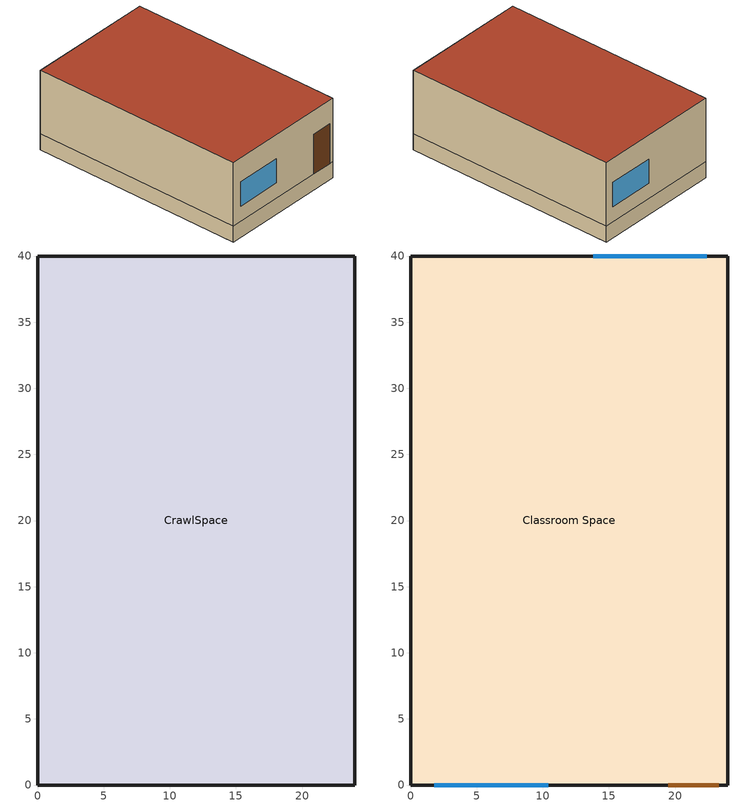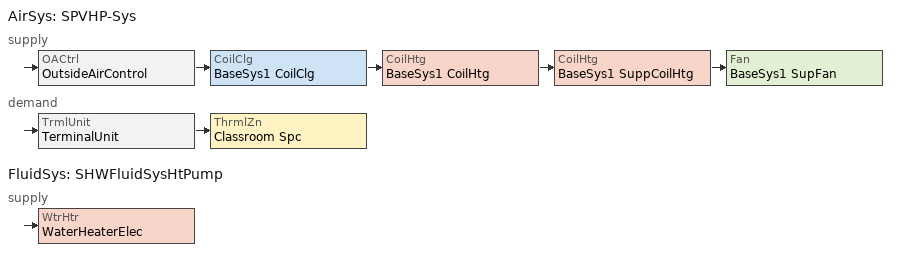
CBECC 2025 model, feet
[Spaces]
CrawlSpace
 floor ground (SlabOnOrBelowGradeF073): 0,40 24,40 24,0 0,0 z0
 wall outside (CrawlspaceWall): 24,40 0,40 0,0 24,0 24,40 z0:3
Classroom Space
 floor to CrawlSpace (InteriorFloor): 0,40 24,40 24,0 0,0 z3
 wall outside (ExteriorWall): 24,40 0,40 0,0 24,0 24,40 z3:15
 window (Operable Window): 22.4,40 13.8,40 / 1.8,0 10.4,0 z5.9:10.5
 door (Swinging Door): 19.48,0 23.3,0 z3:10.5
 roof outside (FlatNonresRoof): 24,40 0,40 0,0 24,0 z15
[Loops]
AirSys 'SPVHP-Sys'
 supply: OACtrl 'OutsideAirControl' > CoilClg 'BaseSys1 CoilClg' > CoilHtg 'BaseSys1 CoilHtg' > CoilHtg 'BaseSys1 SuppCoilHtg' > Fan 'BaseSys1 SupFan'
 demand: TrmlUnit 'TerminalUnit' > ThrmlZn 'Classroom Spc'
FluidSys 'SHWFluidSysHtPump'
 supply: WtrHtr 'WaterHeaterElec'
[Proj]
School-Relocatable-CEC2025: ZipCode=95814; HVACAutoSizing=0; ReducedPVReq=1; ReducedBattReq=0; IsStdModel=0; FacilityType=Relocatable Pre-checked Public School Building; MultiOrientation=1; CliZnGrouping=Group D ( CZ11, CZ12, CZ13, CZ14* )
[Bldg]
Relocatable School Prototype
[Mat]
Name | CodeCat | CodeItem
Carpet - 3/4 in. | Finish Materials | Carpet - 3/4 in.
Stucco - 7/8 in. | Plastering Materials | Stucco - 7/8 in.
Air - Metal Wall Framing - 16 or 24 in. OC | Air | Air - Metal Wall Framing - 16 or 24 in. OC
Compliance Insulation R14.60 | Insulation Board | Compliance Insulation R14.60
Compliance Insulation R0.02 | Insulation Board | Compliance Insulation R0.02
Compliance Insulation R1.41 | Insulation Board | Compliance Insulation R1.41
Gypsum Board - 1/2 in. | Bldg Board and Siding | Gypsum Board - 1/2 in.
Plywood - 5/8 in. | Bldg Board and Siding | Plywood - 5/8 in.
Compliance Insulation R16.58 | Insulation Board | Compliance Insulation R16.58
Compliance Insulation R3.00 | Insulation Board | Compliance Insulation R3.00
Compliance Insulation R31.00 | Insulation Board | Compliance Insulation R31.00
[ConsAssm]
ExteriorWall: MatRef[1]=Stucco - 7/8 in.; MatRef[2]=Compliance Insulation R14.60; MatRef[3]=Compliance Insulation R1.41; MatRef[4]=Compliance Insulation R0.02; MatRef[5]=Compliance Insulation R0.02; MatRef[6]=Air - Metal Wall Framing - 16 or 24 in. OC; MatRef[7]=Gypsum Board - 1/2 in.
InteriorFloor: MatRef[1]=Compliance Insulation R16.58; MatRef[2]=Plywood - 5/8 in.; MatRef[3]=Carpet - 3/4 in.
SlabOnOrBelowGradeF073: CompatibleSurfType=UndergroundFloor; SpecMthd=FFactor; ExtRoughness=MediumRough
FlatNonresRoof: MatRef[1]=Gypsum Board - 1/2 in.; MatRef[2]=Compliance Insulation R3.00; MatRef[3]=Plywood - 5/8 in.; MatRef[4]=Compliance Insulation R31.00; CompatibleSurfType=Roof; SpecMthd=Layers; ExtRoughness=MediumRough; CRRCInitialRefl=0.63; CRRCAgedRefl=0.63; CRRCInitialEmit=0.85; CRRCAgedEmit=0.85; CRRCInitialSRI=75; CRRCAgedSRI=75; CRRCProdID=XXXX-XXXX
CrawlspaceWall: MatRef[1]=Stucco - 7/8 in.; MatRef[2]=Gypsum Board - 1/2 in.; CompatibleSurfType=ExteriorWall
[DrCons]
Swinging Door: CertificationMthd=NFRCRated; UFactor=0.7; Open=Swinging
[FenCons]
Operable Window: FenProdType=OperableWindow; SHGC=0.22; UFactor=0.46; VT=0.32
[Story]
Reloctable School
[Spc] Story=Reloctable School
Name | ThrmlZnRef | SpcFuncDefaultsRef | SpcFunc | PriSide100PctControlled | SecSide100PctControlled | MinDimLtgFrac | MinDimPwrFrac | VentSpcFunc | CondgType
Classroom Space | Classroom Spc | Classroom Defaults | Classroom, Lecture, Training, Vocational Areas | 1 | 1 | 0.1 | 0.1 | Education - Classrooms (ages 5-8)
CrawlSpace | CrawlSpace Spc |  | Unoccupied-Exclude from Gross Floor Area |  |  |  |  |  | Unconditioned
[ThrmlZn] HasUnknownHVAC=0
Name | Type | SizeForDOAS | VentCtrlMthd
Classroom Spc | Conditioned | 0 | CO2Sensors
CrawlSpace Spc | Unconditioned
[AirSys]
SPVHP-Sys: Type=SPVHP; ClgCtrl=NoSATControl; DuctLctn=Conditioned; NRCAMch02A=1; NRCAMch03A=1
[AirSeg] Sys=SPVHP-Sys
AirSeg-Supply; AirSeg-Return
[CoilClg]
BaseSys1 CoilClg: Sys=SPVHP-Sys; Type=DirectExpansion; FuelSrc=Electric; CapTotNetRtd=28800; DXEER=11
[CoilHtg] Sys=SPVHP-Sys
Name | Type | CapTotNetRtd | HtPumpCOP | HtPumpSuppCoilHtgRef | CapTotGrossRtd
BaseSys1 CoilHtg | HeatPump | 30240 | 3.3 | BaseSys1 CoilHtg
BaseSys1 SuppCoilHtg | Resistance |  |  |  | 21012
[Fan]
BaseSys1 SupFan: Sys=SPVHP-Sys; ModelingMthd=PowerPerUnitFlow; FlowCap=960; PwrIdx=0.35; MtrHP=0.5; MtrPoleCnt=4; MtrEff=0.855
[TrmlUnit]
TerminalUnit: Sys=SPVHP-Sys; Type=Uncontrolled; ZnServedRef=Classroom Spc; PriAirFlowMax=960
[OACtrl]
OutsideAirControl: Sys=SPVHP-Sys; EconoCtrlMthd=FixedDryBulb; EconoIntegration=Integrated
[SpcFuncDefaults]
Classroom Defaults: SpcFunc=Classroom, Lecture, Training, Vocational Areas; SHWFluidSegRef=SHWSupplyElec
[FluidSys]
SHWFluidSysHtPump: Type=ServiceHotWater; Cnt=1
[FluidSeg] Sys=SHWFluidSysHtPump
Name | Type | Src
SHWSupplyElec | PrimarySupply
SHWMakeupElec | MakeupFluid | MunicipalWater
[WtrHtr]
WaterHeaterElec: Sys=SHWFluidSysHtPump; FluidSegOutRef=SHWSupplyElec; FluidSegMakeupRef=SHWMakeupElec; StorCap=20; UEF=0.93; RE=0.99; FirstHrRating=35; CprsrLoc=1; StorLoc=1; FuelSrc=Electricity; InpPwr=4.5; IsUEFRtd=0
